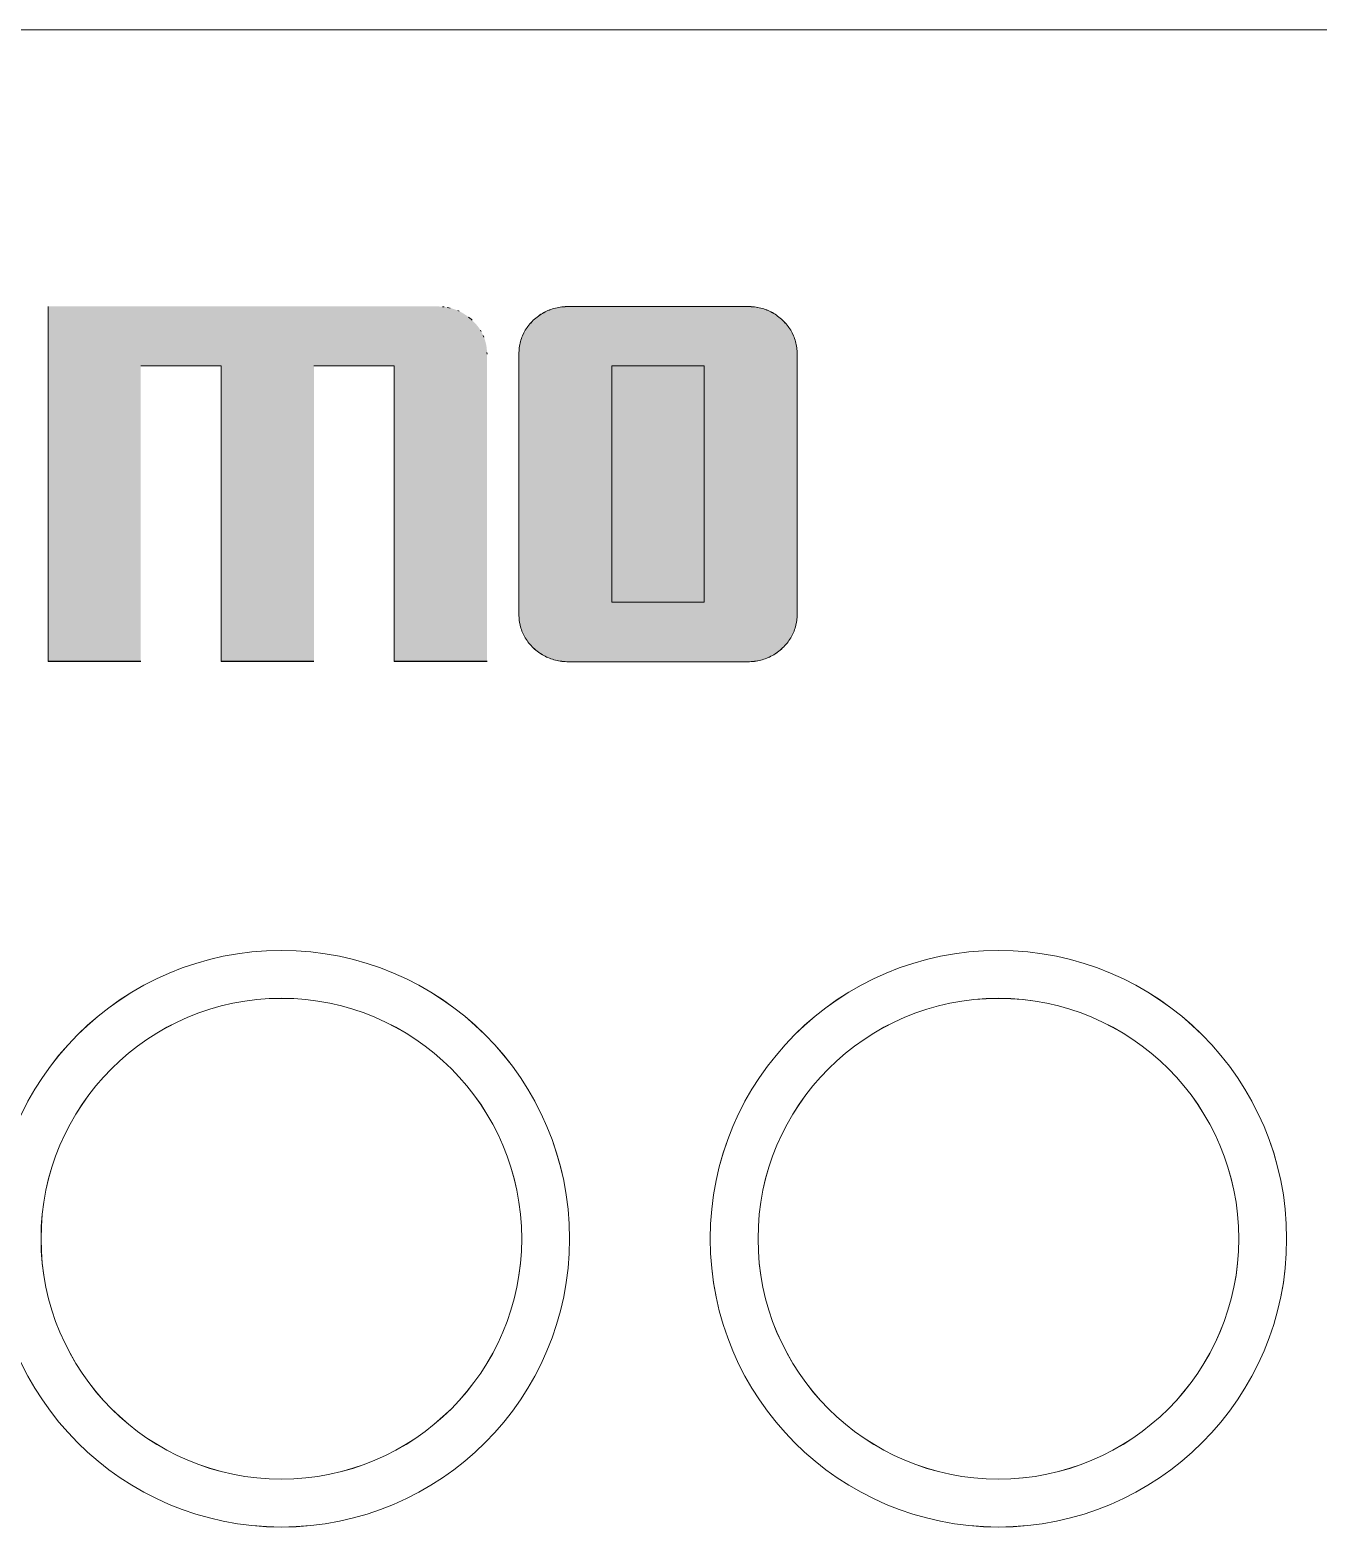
# Model space of a CAD drawing. Header units: millimetres. Extents: x 1359 to 3577, y 1333 to 3557.
# Drawn here: x 3087.07 to 3096.16, y 3298.36 to 3308.93 of the extents above; entities that cross this region are included whole.
import ezdxf
from ezdxf.xclip import XClip

# ---------------------------------------------------------------- set-up
doc = ezdxf.new("R2010")
doc.units = ezdxf.units.MM
doc.header["$XCLIPFRAME"] = 2
doc.layers.add('000-PI-Oprema', color=30, linetype='Continuous', lineweight=5)
doc.layers.add('002-PI-Kabelska kanalica', color=150, linetype='Continuous')

# ---------------------------------------------------------------- blocks, each defined once
blk = doc.blocks.new('MF127361_65')
at = {"true_color": 0x231f20}
blk.add_hatch(color=250, dxfattribs=at).paths.add_polyline_path([(143.3082099914551, 195.9500549316406), (144.0589211099678, 195.9500549316406), (144.0589211099678, 194.9922632952531), (143.3082099914551, 194.9922632952531)])
blk = doc.blocks.new('MF127231_61')
at = {"true_color": 0x231f20}
blk.add_hatch(color=250, dxfattribs=at).paths.add_polyline_path([(142.0375080532498, 195.948289320204), (143.2221358451579, 195.948289320204), (143.2221358451579, 194.9904976838165), (142.0375080532498, 194.9904976838165)])
blk = doc.blocks.new('westermo switch - SDI-862-SM-SC30')
at = {"layer": '000-PI-Oprema', "linetype": 'ByBlock', "lineweight": 0}
for points in [[(26.35050761516322, -1.951572351070354), (26.35050761516322, -4.457155271862575), (27.00482007389655, -4.457155271862575), (27.00482007389655, -2.369630959430651), (27.57238308270462, -2.369630959430651), (27.57238308270462, -4.457155271862575), (28.22669554143795, -4.457155271862575), (28.22669554143795, -2.369630959430651), (28.79425855024601, -2.369630959430651), (28.79425855024601, -4.457155271862575), (29.44949391877162, -4.457155271862575), (29.44949391877162, -2.28657295613084), (29.44931133434875, -2.274993928993354), (29.44876384810777, -2.26355950046127), (29.44785186069203, -2.252270071076055), (29.44657577268663, -2.241126041379175), (29.44493598476402, -2.230127811919374), (29.4429328974802, -2.219275783223566), (29.44056691147853, -2.208570355847769), (29.43783842740231, -2.19801193033345), (29.43474784580758, -2.187600907207525), (29.43129556736676, -2.177337687040563), (29.42748199266498, -2.167222670337651), (29.42330752231646, -2.157256257662084), (29.41877255696454, -2.147438849562604), (29.41387749722344, -2.137770846558851), (29.40862274364918, -2.128252649214119), (29.40300869691418, -2.118884658048046), (29.39703575763269, -2.109667273609375), (29.39070432641893, -2.100600896461401), (29.38401480385801, -2.091685927116487), (29.37696759062237, -2.082922766123374), (29.36956308729714, -2.074311814038083), (29.36180169446743, -2.065853471387527), (29.35368381280568, -2.057548138727725), (29.34520984286792, -2.049396216585592), (29.33660124038579, -2.041484691049845), (29.32784843898844, -2.033900815244124), (29.31895143864676, -2.02664539025136), (29.30991023936076, -2.019719217190868), (29.30072484118864, -2.013123097152857), (29.29139524407219, -2.006857831234811), (29.28192144804052, -2.00092422052694), (29.27230345306452, -1.995323066148558), (29.2625412591733, -1.990055169175321), (29.25263486636686, -1.985121330719267), (29.24258427461609, -1.980522351863328), (29.2323894839501, -1.976259033726819), (29.22205049436889, -1.972332177392673), (29.21156730587245, -1.96874258396565), (29.20093991840258, -1.965491054543236), (29.1901683320466, -1.962578390222916), (29.17925254677539, -1.960005392094899), (29.16819256255985, -1.957772861271224), (29.15698837939999, -1.955881598842097), (29.14563999735401, -1.954332405912282), (29.1341474163637, -1.953126083557436), (29.12251063645817, -1.952263432911423), (29.11072965760832, -1.9517452550499), (29.09880447984324, -1.951572351070354)], [(26.35054231091635, -1.951901568801986), (26.35054231091635, -4.457484489594208), (27.00485476964968, -4.457484489594208), (27.00485476964968, -2.369960177162284), (27.57241777845775, -2.369960177162284), (27.57241777845775, -4.457484489594208), (28.22673023719108, -4.457484489594208), (28.22673023719108, -2.369960177162284), (28.79429324599914, -2.369960177162284), (28.79429324599914, -4.457484489594208), (29.44952861452475, -4.457484489594208), (29.44952861452475, -2.286902173862472), (29.44934603010188, -2.275323146724986), (29.4487985438609, -2.263888718192902), (29.44788655644516, -2.252599288807687), (29.44661046843976, -2.241455259110808), (29.44497068051714, -2.230457029651006), (29.44296759323333, -2.219605000955198), (29.44060160723166, -2.208899573579401), (29.43787312315544, -2.198341148065083), (29.43478254156071, -2.187930124939157), (29.43133026311989, -2.177666904772195), (29.42751668841811, -2.167551888069283), (29.42334221806959, -2.157585475393716), (29.41880725271767, -2.147768067294237), (29.41391219297657, -2.138100064290484), (29.4086574394023, -2.128581866945751), (29.40304339266731, -2.119213875779678), (29.39707045338582, -2.109996491341008), (29.39073902217206, -2.100930114193034), (29.38404949961114, -2.092015144848119), (29.3770022863755, -2.083251983855007), (29.36959778305027, -2.074641031769715), (29.36183639022056, -2.066182689119159), (29.35371850855881, -2.057877356459358), (29.34524453862105, -2.049725434317224), (29.33663593613892, -2.041813908781478), (29.32788313474157, -2.034230032975756), (29.31898613439989, -2.026974607982993), (29.30994493511389, -2.020048434922501), (29.30075953694177, -2.013452314884489), (29.29142993982532, -2.007187048966443), (29.28195614379365, -2.001253438258573), (29.27233814881765, -1.99565228388019), (29.26257595492643, -1.990384386906953), (29.25266956211999, -1.985450548450899), (29.24261897036922, -1.980851569594961), (29.23242417970323, -1.976588251458452), (29.22208519012202, -1.972661395124305), (29.21160200162558, -1.969071801697282), (29.20097461415571, -1.965820272274868), (29.19020302779973, -1.962907607954548), (29.17928724252852, -1.960334609826532), (29.16822725831298, -1.958102079002856), (29.15702307515312, -1.95621081657373), (29.14567469310714, -1.954661623643915), (29.13418211211683, -1.953455301289068), (29.1225453322113, -1.952592650643055), (29.11076435336145, -1.952074472781533), (29.09883917559637, -1.951901568801986)]]:
    blk.add_hatch(color=0, dxfattribs=at).paths.add_polyline_path(points)
h = blk.add_hatch(color=0, dxfattribs=at)
h.paths.add_polyline_path([(30.0249915974855, -1.952079296876036), (30.01295113857486, -1.952252200848307), (30.00105527817504, -1.952770378709829), (29.98930441672564, -1.953633029363118), (29.9776989548991, -1.954839351703413), (29.96623929316411, -1.956388544640504), (29.9549258320767, -1.958279807076906), (29.94375897222199, -1.960512337900582), (29.93273911409779, -1.963085336021322), (29.92186665828922, -1.965998000341642), (29.9111420053232, -1.969249529771332), (29.90056555578485, -1.972839123191079), (29.89013771017198, -1.976765979532502), (29.87985886904062, -1.981029297669011), (29.86972943294677, -1.985628276510397), (29.85974980244646, -1.990562114973727), (29.8499203780957, -1.995830011939688), (29.84024156042142, -2.001431166332623), (29.83071375000873, -2.007364777025941), (29.82133734732633, -2.013630042951263), (29.81211275298847, -2.020226162989275), (29.80304036755115, -2.027152336057043), (29.79412059151218, -2.034407761035254), (29.78535382542759, -2.041991636855528), (29.7767404698825, -2.049903162391274), (29.76838179721381, -2.058161096916592), (29.76037881273078, -2.066554817734868), (29.75273151643341, -2.075085526506882), (29.74543990837992, -2.08375442486431), (29.73850398848299, -2.092562714497035), (29.73192375680082, -2.101511597022181), (29.72569921330432, -2.110602274122357), (29.71983035802259, -2.119835947443789), (29.71431719095563, -2.129213818639982), (29.70915971207432, -2.13873708936444), (29.70435792137869, -2.14840696126339), (29.69991181889782, -2.158224636012164), (29.69582140460261, -2.16819131525699), (29.69208667852217, -2.178308200644096), (29.6887076406274, -2.188576493834262), (29.68568429091829, -2.198997396488267), (29.68301662942395, -2.209572110245063), (29.68070465614437, -2.220301836772705), (29.67874837105046, -2.231187777724699), (29.67714777414221, -2.242231134747271), (29.67590286544873, -2.253433109508478), (29.67501364494092, -2.264794903654547), (29.67448011264787, -2.276317718838982), (29.67430226856959, -2.288002756722562), (29.67430226856959, -4.122661695109855), (29.67448011264787, -4.134240728701116), (29.67501364494092, -4.145675162850239), (29.67590286544873, -4.15696459703031), (29.67714777414221, -4.168108630714414), (29.67874837105046, -4.179106863404741), (29.68070465614437, -4.189958894567098), (29.68301662942395, -4.200664323667297), (29.68568429091829, -4.21122275020025), (29.6887076406274, -4.221633773639041), (29.69208667852217, -4.231896993478586), (29.69582140460261, -4.242012009177415), (29.69991181889782, -4.251978420230444), (29.70435792137869, -4.26179582610348), (29.70915971207432, -4.271463826276886), (29.71431719095563, -4.280982020238298), (29.71983035802259, -4.290350007460802), (29.72569921330432, -4.299567387432035), (29.73192375680082, -4.308633759625081), (29.73850398848299, -4.317548723520304), (29.74543990837992, -4.326311878590786), (29.75273151643341, -4.334922824324167), (29.76037881273078, -4.343381160200806), (29.76838179721381, -4.351686485686514), (29.7767404698825, -4.359838400283479), (29.78535382542759, -4.367855881471769), (29.79412059151218, -4.375527685944689), (29.80304036755115, -4.38285421441833), (29.81211275298847, -4.389835867608781), (29.82133734732633, -4.396473046232131), (29.83071375000873, -4.402766150989919), (29.84024156042142, -4.408715582598234), (29.8499203780957, -4.414321741765889), (29.85974980244646, -4.419585029208974), (29.86972943294677, -4.424505845636304), (29.87985886904062, -4.429084591763967), (29.89013771017198, -4.433321668300778), (29.90056555578485, -4.437217475955549), (29.9111420053232, -4.440772415437095), (29.92186665828922, -4.443986887468782), (29.93273911409779, -4.446861292752146), (29.94375897222199, -4.449396032010554), (29.9549258320767, -4.451591505938268), (29.96623929316411, -4.453448115273204), (29.9776989548991, -4.454966260695073), (29.98930441672564, -4.456146342934517), (30.00105527817504, -4.456988762700348), (30.01295113857486, -4.457493920708657), (30.0249915974855, -4.457662217660982), (31.29116464479011, -4.457662217660982), (31.30297919892473, -4.457493920708657), (31.31465876722359, -4.456988762700348), (31.32620294921799, -4.456146342934517), (31.3376113443228, -4.454966260695073), (31.34888355212752, -4.453448115273204), (31.36001917201793, -4.451591505938268), (31.37101780349622, -4.449396032010554), (31.38187904603546, -4.446861292752146), (31.39260249916697, -4.443986887468782), (31.40318776230561, -4.440772415437095), (31.41363443495356, -4.437217475955549), (31.42394211661303, -4.433321668300778), (31.434110406728, -4.429084591763967), (31.44413890480064, -4.424505845636304), (31.45402721027494, -4.419585029208974), (31.46377492268221, -4.414321741765889), (31.4733816414664, -4.408715582598234), (31.48284696612973, -4.402766150989919), (31.49217049611616, -4.396473046232131), (31.50135183092789, -4.389835867608781), (31.5103905700671, -4.38285421441833), (31.51928631297778, -4.375527685944689), (31.52803865916212, -4.367855881471769), (31.5366472080641, -4.359838400283479), (31.54500588099472, -4.351686485686514), (31.55300886629266, -4.343381160200806), (31.56065616384149, -4.334922824324167), (31.56794777364121, -4.326311878590786), (31.57488369563362, -4.317548723520304), (31.5814639297314, -4.308633759625081), (31.58768847593456, -4.299567387432035), (31.59355733415578, -4.290350007460802), (31.59907050439506, -4.280982020238298), (31.60422798656509, -4.271463826276886), (31.60902978063677, -4.26179582610348), (31.6134758865519, -4.251978420230444), (31.61756630428135, -4.242012009177415), (31.62130103373784, -4.231896993478586), (31.62468007492134, -4.221633773639041), (31.62770342774456, -4.21122275020025), (31.63037109217839, -4.200664323667297), (31.63268306819373, -4.189958894567098), (31.63463935573236, -4.179106863404741), (31.63623995473608, -4.168108630714414), (31.63748486511759, -4.15696459703031), (31.63837408690597, -4.145675162850239), (31.63890762001392, -4.134240728701116), (31.63908546438324, -4.122661695109855), (31.63908546438324, -2.288002756722562), (31.63890762001392, -2.276317718838982), (31.63837408690597, -2.264794903654547), (31.63748486511759, -2.253433109508478), (31.63623995473608, -2.242231134747271), (31.63463935573236, -2.231187777724699), (31.63268306819373, -2.220301836772705), (31.63037109217839, -2.209572110245063), (31.62770342774456, -2.198997396488267), (31.62468007492134, -2.188576493834262), (31.62130103373784, -2.178308200644096), (31.61756630428135, -2.16819131525699), (31.6134758865519, -2.158224636012164), (31.60902978063677, -2.14840696126339), (31.60422798656509, -2.13873708936444), (31.59907050439506, -2.129213818639982), (31.59355733415578, -2.119835947443789), (31.58768847593456, -2.110602274122357), (31.5814639297314, -2.101511597022181), (31.57488369563362, -2.092562714497035), (31.56794777364121, -2.08375442486431), (31.56065616384149, -2.075085526506882), (31.55300886629266, -2.066554817734868), (31.54500588099472, -2.058161096916592), (31.5366472080641, -2.049903162391274), (31.52803865916212, -2.041991636855528), (31.51928631297778, -2.034407761035254), (31.5103905700671, -2.027152336057043), (31.50135183092789, -2.020226162989275), (31.49217049611616, -2.013630042951263), (31.48284696612973, -2.007364777025941), (31.4733816414664, -2.001431166332623), (31.46377492268221, -1.995830011939688), (31.45402721027494, -1.990562114973727), (31.44413890480064, -1.985628276510397), (31.434110406728, -1.981029297669011), (31.42394211661303, -1.976765979532502), (31.41363443495356, -1.972839123191079), (31.40318776230561, -1.969249529771332), (31.39260249916697, -1.965998000341642), (31.38187904603546, -1.963085336021322), (31.37101780349622, -1.960512337900582), (31.36001917201793, -1.958279807076906), (31.34888355212752, -1.956388544640504), (31.3376113443228, -1.954839351703413), (31.32620294921799, -1.953633029363118), (31.31465876722359, -1.952770378709829), (31.30297919892473, -1.952252200848307), (31.29116464479011, -1.952079296876036)])
h.paths.add_polyline_path([(30.32953760959208, -2.370137905229058), (30.98477292314055, -2.370137905229058), (30.98477292314055, -4.038680919540639), (30.32953760959208, -4.038680919540639)])
h = blk.add_hatch(color=0, dxfattribs=at)
h.paths.add_polyline_path([(30.02502629323862, -1.952408514607669), (30.01298583432799, -1.952581418579939), (30.00108997392817, -1.953099596441461), (29.98933911247877, -1.953962247094751), (29.97773365065223, -1.955168569435045), (29.96627398891724, -1.956717762372136), (29.95496052782983, -1.958609024808538), (29.94379366797511, -1.960841555632214), (29.93277380985091, -1.963414553752955), (29.92190135404235, -1.966327218073275), (29.91117670107633, -1.969578747502965), (29.90060025153798, -1.973168340922712), (29.89017240592511, -1.977095197264134), (29.87989356479375, -1.981358515400643), (29.8697641286999, -1.985957494242029), (29.85978449819959, -1.99089133270536), (29.84995507384883, -1.996159229671321), (29.84027625617455, -2.001760384064255), (29.83074844576186, -2.007693994757574), (29.82137204307946, -2.013959260682896), (29.8121474487416, -2.020555380720907), (29.80307506330428, -2.027481553788675), (29.79415528726531, -2.034736978766887), (29.78538852118072, -2.04232085458716), (29.77677516563563, -2.050232380122907), (29.76841649296694, -2.058490314648225), (29.76041350848391, -2.066884035466501), (29.75276621218654, -2.075414744238515), (29.74547460413305, -2.084083642595942), (29.73853868423612, -2.092891932228667), (29.73195845255395, -2.101840814753814), (29.72573390905745, -2.110931491853989), (29.71986505377572, -2.120165165175422), (29.71435188670876, -2.129543036371615), (29.70919440782745, -2.139066307096073), (29.70439261713182, -2.148736178995023), (29.69994651465095, -2.158553853743797), (29.69585610035574, -2.168520532988623), (29.6921213742753, -2.178637418375729), (29.68874233638053, -2.188905711565894), (29.68571898667142, -2.199326614219899), (29.68305132517708, -2.209901327976695), (29.6807393518975, -2.220631054504338), (29.67878306680359, -2.231516995456332), (29.67718246989534, -2.242560352478904), (29.67593756120186, -2.253762327240111), (29.67504834069405, -2.265124121386179), (29.674514808401, -2.276646936570614), (29.67433696432272, -2.288331974454195), (29.67433696432272, -4.122990912841487), (29.674514808401, -4.134569946432748), (29.67504834069405, -4.146004380581871), (29.67593756120186, -4.157293814761942), (29.67718246989534, -4.168437848446047), (29.67878306680359, -4.179436081136373), (29.6807393518975, -4.190288112298731), (29.68305132517708, -4.20099354139893), (29.68571898667142, -4.211551967931882), (29.68874233638053, -4.221962991370674), (29.6921213742753, -4.232226211210218), (29.69585610035574, -4.242341226909048), (29.69994651465095, -4.252307637962076), (29.70439261713182, -4.262125043835113), (29.70919440782745, -4.271793044008518), (29.71435188670876, -4.281311237969931), (29.71986505377572, -4.290679225192434), (29.72573390905745, -4.299896605163667), (29.73195845255395, -4.308962977356714), (29.73853868423612, -4.317877941251936), (29.74547460413305, -4.326641096322419), (29.75276621218654, -4.335252042055799), (29.76041350848391, -4.343710377932439), (29.76841649296694, -4.352015703418147), (29.77677516563563, -4.360167618015112), (29.78538852118072, -4.368185099203401), (29.79415528726531, -4.375856903676322), (29.80307506330428, -4.383183432149963), (29.8121474487416, -4.390165085340413), (29.82137204307946, -4.396802263963764), (29.83074844576186, -4.403095368721551), (29.84027625617455, -4.409044800329866), (29.84995507384883, -4.414650959497521), (29.85978449819959, -4.419914246940607), (29.8697641286999, -4.424835063367937), (29.87989356479375, -4.4294138094956), (29.89017240592511, -4.43365088603241), (29.90060025153798, -4.437546693687182), (29.91117670107633, -4.441101633168728), (29.92190135404235, -4.444316105200414), (29.93277380985091, -4.447190510483779), (29.94379366797511, -4.449725249742187), (29.95496052782983, -4.4519207236699), (29.96627398891724, -4.453777333004837), (29.97773365065223, -4.455295478426706), (29.98933911247877, -4.456475560666149), (30.00108997392817, -4.457317980431981), (30.01298583432799, -4.45782313844029), (30.02502629323862, -4.457991435392614), (31.29119934054324, -4.457991435392614), (31.30301389467786, -4.45782313844029), (31.31469346297672, -4.457317980431981), (31.32623764497112, -4.456475560666149), (31.33764604007592, -4.455295478426706), (31.34891824788065, -4.453777333004837), (31.36005386777106, -4.4519207236699), (31.37105249924934, -4.449725249742187), (31.38191374178859, -4.447190510483779), (31.3926371949201, -4.444316105200414), (31.40322245805874, -4.441101633168728), (31.41366913070669, -4.437546693687182), (31.42397681236616, -4.43365088603241), (31.43414510248112, -4.4294138094956), (31.44417360055377, -4.424835063367937), (31.45406190602807, -4.419914246940607), (31.46380961843533, -4.414650959497521), (31.47341633721953, -4.409044800329866), (31.48288166188286, -4.403095368721551), (31.49220519186929, -4.396802263963764), (31.50138652668102, -4.390165085340413), (31.51042526582023, -4.383183432149963), (31.51932100873091, -4.375856903676322), (31.52807335491525, -4.368185099203401), (31.53668190381723, -4.360167618015112), (31.54504057674785, -4.352015703418147), (31.55304356204579, -4.343710377932439), (31.56069085959462, -4.335252042055799), (31.56798246939434, -4.326641096322419), (31.57491839138675, -4.317877941251936), (31.58149862548453, -4.308962977356714), (31.58772317168768, -4.299896605163667), (31.5935920299089, -4.290679225192434), (31.59910520014819, -4.281311237969931), (31.60426268231822, -4.271793044008518), (31.6090644763899, -4.262125043835113), (31.61351058230503, -4.252307637962076), (31.61760100003448, -4.242341226909048), (31.62133572949097, -4.232226211210218), (31.62471477067447, -4.221962991370674), (31.62773812349769, -4.211551967931882), (31.63040578793152, -4.20099354139893), (31.63271776394686, -4.190288112298731), (31.63467405148549, -4.179436081136373), (31.63627465048921, -4.168437848446047), (31.63751956087071, -4.157293814761942), (31.6384087826591, -4.146004380581871), (31.63894231576705, -4.134569946432748), (31.63912016013637, -4.122990912841487), (31.63912016013637, -2.288331974454195), (31.63894231576705, -2.276646936570614), (31.6384087826591, -2.265124121386179), (31.63751956087071, -2.253762327240111), (31.63627465048921, -2.242560352478904), (31.63467405148549, -2.231516995456332), (31.63271776394686, -2.220631054504338), (31.63040578793152, -2.209901327976695), (31.62773812349769, -2.199326614219899), (31.62471477067447, -2.188905711565894), (31.62133572949097, -2.178637418375729), (31.61760100003448, -2.168520532988623), (31.61351058230503, -2.158553853743797), (31.6090644763899, -2.148736178995023), (31.60426268231822, -2.139066307096073), (31.59910520014819, -2.129543036371615), (31.5935920299089, -2.120165165175422), (31.58772317168768, -2.110931491853989), (31.58149862548453, -2.101840814753814), (31.57491839138675, -2.092891932228667), (31.56798246939434, -2.084083642595942), (31.56069085959462, -2.075414744238515), (31.55304356204579, -2.066884035466501), (31.54504057674785, -2.058490314648225), (31.53668190381723, -2.050232380122907), (31.52807335491525, -2.04232085458716), (31.51932100873091, -2.034736978766887), (31.51042526582023, -2.027481553788675), (31.50138652668102, -2.020555380720907), (31.49220519186929, -2.013959260682896), (31.48288166188286, -2.007693994757574), (31.47341633721953, -2.001760384064255), (31.46380961843533, -1.996159229671321), (31.45406190602807, -1.99089133270536), (31.44417360055377, -1.985957494242029), (31.43414510248112, -1.981358515400643), (31.42397681236616, -1.977095197264134), (31.41366913070669, -1.973168340922712), (31.40322245805874, -1.969578747502965), (31.3926371949201, -1.966327218073275), (31.38191374178859, -1.963414553752955), (31.37105249924934, -1.960841555632214), (31.36005386777106, -1.958609024808538), (31.34891824788065, -1.956717762372136), (31.33764604007592, -1.955168569435045), (31.32623764497112, -1.953962247094751), (31.31469346297672, -1.953099596441461), (31.30301389467786, -1.952581418579939), (31.29119934054324, -1.952408514607669)])
h.paths.add_polyline_path([(30.32957230534521, -2.37046712296069), (30.98480761889368, -2.37046712296069), (30.98480761889368, -4.039010137272271), (30.32957230534521, -4.039010137272271)])
at = {"layer": '000-PI-Oprema', "color": 0, "linetype": 'ByBlock', "lineweight": 0}
for p, q in [((47.03831798094325, 0), (-0.0001971455931197852, 0)), ((47.03835267669638, -0.0003292177316325251), (-0.000162449839990586, -0.0003292177316325251)), ((47.03835267669638, -0.0003292177316325251), (-0.000162449839990586, -0.0003292177316325251))]:
    blk.add_line(p, q, dxfattribs=at)
at = {"layer": '000-PI-Oprema', "color": 0, "linetype": 'ByBlock', "lineweight": 0, "ltscale": 0.25}
for centre, radius in [((27.99783583062526, -8.530985316618171), 2.034654665596243), ((27.99787052637839, -8.531314534349804), 2.034654665596243), ((33.05943510959332, -8.531045840947627), 2.034654665596243), ((33.05946980534645, -8.53137505867926), 2.034654665596243), ((27.99783583062526, -8.530985316618171), 1.696692265721726), ((27.99787052637839, -8.531314534349804), 1.696692265721726), ((33.05943510959332, -8.531045840947627), 1.696692265721726), ((33.05946980534645, -8.53137505867926), 1.696692265721726)]:
    blk.add_circle(centre, radius, dxfattribs=at)
at = {"layer": '000-PI-Oprema', "color": 0, "linetype": 'ByBlock', "lineweight": 0}
ref = blk.add_blockref('MF127231_61', (-345.2196979431319, -514.552071903483), dxfattribs=dict(at, xscale=2.616, yscale=2.616, zscale=2.616))
XClip(ref).set_block_clipping_path([(142.0375080532498, 195.9479448106554), (142.0375080532498, 194.9908542209201), (142.2876219855414, 194.9908542209201), (142.2876219855414, 195.7881354437934), (142.5049321492513, 195.7881354437934), (142.5049321492513, 194.9908542209201), (142.7550568474664, 194.9908542209201), (142.7550568474664, 195.7881354437934), (142.9720117357042, 195.7881354437934), (142.9720117357042, 194.9908542209201), (143.2221364339193, 194.9908542209201), (143.2221364339193, 195.819894917806), (143.2220666485559, 195.8243612807474), (143.2218573921502, 195.8287657396293), (143.2215088142289, 195.8331087430318), (143.2210210643188, 195.8373907395352), (143.2203942919464, 195.8416121777193), (143.2196286466387, 195.8457735061646), (143.2187242779221, 195.849875173451), (143.2176813353237, 195.8539176281588), (143.2164999683698, 195.857901318868), (143.2151803265874, 195.8618266941589), (143.2137225595031, 195.8656942026115), (143.2121268166436, 195.869504292806), (143.2103932475357, 195.8732574133225), (143.208522001706, 195.8769540127413), (143.2065132286814, 195.8805945396423), (143.2043670779884, 195.8841794426059), (143.2020836991538, 195.887709170212), (143.1996632417043, 195.8911841710409), (143.1971058551667, 195.8946048936726), (143.1944116890676, 195.8979717866874), (143.1915808929338, 195.9012852986654), (143.1886136162919, 195.9045458781867), (143.1855100086687, 195.9077539738314), (143.1822702195909, 195.9109100341797), (143.1789775190837, 195.9139327930202), (143.1756266667029, 195.9168268187056), (143.1722182745735, 195.9195921205812), (143.1687529548206, 195.9222287079925), (143.165231319569, 195.9247365902849), (143.1616539809439, 195.9271157768038), (143.1580215510702, 195.9293662768946), (143.1543346420728, 195.9314880999028), (143.1505938660767, 195.9334812551737), (143.146799835207, 195.9353457520528), (143.1429531615887, 195.9370815998856), (143.1390544573466, 195.9386888080173), (143.1351043346058, 195.9401673857935), (143.1311034054913, 195.9415173425596), (143.1270522821281, 195.942738687661), (143.1229515766411, 195.943831430443), (143.1188019011553, 195.9447955802513), (143.1146038677958, 195.945631146431), (143.1103580886874, 195.9463381383277), (143.1060651759552, 195.9469165652868), (143.1017257417242, 195.9473664366537), (143.0973403981193, 195.9476877617738), (143.0929097572656, 195.9478805499926), (143.088434431288, 195.9479448106554)])
ref = blk.add_blockref('MF127231_61', (-345.2196632473788, -514.5524011212146), dxfattribs=dict(at, xscale=2.616, yscale=2.616, zscale=2.616))
XClip(ref).set_block_clipping_path([(142.0375080532498, 195.9479448106554), (142.0375080532498, 194.9908542209201), (142.2876219855414, 194.9908542209201), (142.2876219855414, 195.7881354437934), (142.5049321492513, 195.7881354437934), (142.5049321492513, 194.9908542209201), (142.7550568474664, 194.9908542209201), (142.7550568474664, 195.7881354437934), (142.9720117357042, 195.7881354437934), (142.9720117357042, 194.9908542209201), (143.2221364339193, 194.9908542209201), (143.2221364339193, 195.819894917806), (143.2220666485559, 195.8243612807474), (143.2218573921502, 195.8287657396293), (143.2215088142289, 195.8331087430318), (143.2210210643188, 195.8373907395352), (143.2203942919464, 195.8416121777193), (143.2196286466387, 195.8457735061646), (143.2187242779221, 195.849875173451), (143.2176813353237, 195.8539176281588), (143.2164999683698, 195.857901318868), (143.2151803265874, 195.8618266941589), (143.2137225595031, 195.8656942026115), (143.2121268166436, 195.869504292806), (143.2103932475357, 195.8732574133225), (143.208522001706, 195.8769540127413), (143.2065132286814, 195.8805945396423), (143.2043670779884, 195.8841794426059), (143.2020836991538, 195.887709170212), (143.1996632417043, 195.8911841710409), (143.1971058551667, 195.8946048936726), (143.1944116890676, 195.8979717866874), (143.1915808929338, 195.9012852986654), (143.1886136162919, 195.9045458781867), (143.1855100086687, 195.9077539738314), (143.1822702195909, 195.9109100341797), (143.1789775190837, 195.9139327930202), (143.1756266667029, 195.9168268187056), (143.1722182745735, 195.9195921205812), (143.1687529548206, 195.9222287079925), (143.165231319569, 195.9247365902849), (143.1616539809439, 195.9271157768038), (143.1580215510702, 195.9293662768946), (143.1543346420728, 195.9314880999028), (143.1505938660767, 195.9334812551737), (143.146799835207, 195.9353457520528), (143.1429531615887, 195.9370815998856), (143.1390544573466, 195.9386888080173), (143.1351043346058, 195.9401673857935), (143.1311034054913, 195.9415173425596), (143.1270522821281, 195.942738687661), (143.1229515766411, 195.943831430443), (143.1188019011553, 195.9447955802513), (143.1146038677958, 195.945631146431), (143.1103580886874, 195.9463381383277), (143.1060651759552, 195.9469165652868), (143.1017257417242, 195.9473664366537), (143.0973403981193, 195.9476877617738), (143.0929097572656, 195.9478805499926), (143.088434431288, 195.9479448106554)])
ref = blk.add_blockref('MF127361_65', (-345.2196979431319, -514.552071903483), dxfattribs=dict(at, xscale=2.616, yscale=2.616, zscale=2.616))
XClip(ref).set_block_clipping_path([(143.4422672695584, 195.9479448106554), (143.4376246146214, 195.9478805499926), (143.4330438637439, 195.9476877617738), (143.4285245683458, 195.9473664366537), (143.424066279847, 195.9469165652868), (143.4196685496672, 195.9463381383277), (143.4153309292264, 195.945631146431), (143.4110529699443, 195.9447955802513), (143.406834223241, 195.9438314304431), (143.4026742405362, 195.942738687661), (143.3985725732497, 195.9415173425596), (143.3945287728015, 195.9401673857935), (143.3905423906114, 195.9386888080173), (143.3866129780993, 195.9370815998855), (143.382740086685, 195.9353457520529), (143.3789232677884, 195.9334812551737), (143.3751620728293, 195.9314880999028), (143.3714560532276, 195.9293662768946), (143.3678047604031, 195.9271157768038), (143.3642077457758, 195.9247365902849), (143.3606645607654, 195.9222287079925), (143.3571747567919, 195.9195921205812), (143.353737885275, 195.9168268187056), (143.3503534976347, 195.9139327930202), (143.3470211452908, 195.9109100341797), (143.343868270173, 195.9077522277955), (143.340847772924, 195.9045390871817), (143.337959812416, 195.9012704534663), (143.335204547521, 195.8979461677771), (143.3325821371113, 195.894566071242), (143.3300927400589, 195.8911300049888), (143.327736515236, 195.8876378101454), (143.3255136215147, 195.8840893278397), (143.3234242177672, 195.8804843991995), (143.3214684628655, 195.8768228653527), (143.3196465156819, 195.8731045674272), (143.3179585350885, 195.8693293465509), (143.3164046799573, 195.8654970438515), (143.3149851091605, 195.861607500457), (143.3136999815703, 195.8576605574953), (143.3125494560587, 195.8536560560941), (143.311533691498, 195.8495938373814), (143.3106528467603, 195.8454737424851), (143.3099070807176, 195.8412956125329), (143.3092965522421, 195.8370592886528), (143.308821420206, 195.8327646119727), (143.3084818434814, 195.8284114236204), (143.3082779809403, 195.8239995647237), (143.3082099914551, 195.8195288764106), (143.3082099914551, 195.1178705851237), (143.3082779809404, 195.1135270879715), (143.3084818434814, 195.1092281778163), (143.308821420206, 195.1049744808012), (143.3092965522421, 195.1007666230693), (143.3099070807176, 195.0966052307637), (143.3106528467603, 195.0924909300274), (143.311533691498, 195.0884243470038), (143.3125494560587, 195.0844061078358), (143.3136999815702, 195.0804368386666), (143.3149851091605, 195.0765171656393), (143.3164046799572, 195.072647714897), (143.3179585350885, 195.0688291125827), (143.3196465156819, 195.0650619848398), (143.3214684628655, 195.0613469578111), (143.3234242177672, 195.05768465764), (143.3255136215147, 195.0540757104693), (143.327736515236, 195.0505207424424), (143.3300927400589, 195.0470203797023), (143.3325821371113, 195.043575248392), (143.335204547521, 195.0401859746548), (143.337959812416, 195.0368531846338), (143.340847772924, 195.033577504472), (143.343868270173, 195.0303595603126), (143.3470211452908, 195.0271999782986), (143.3503534976347, 195.0241753659498), (143.353737885275, 195.0212759915693), (143.3571747567919, 195.0185021635559), (143.3606645607654, 195.0158541903084), (143.3642077457758, 195.0133323802257), (143.3678047604031, 195.0109370417065), (143.3714560532275, 195.0086684831499), (143.3751620728293, 195.0065270129546), (143.3789232677884, 195.0045129395194), (143.382740086685, 195.0026265712432), (143.3866129780993, 195.0008682165249), (143.3905423906114, 194.9992381837633), (143.3945287728015, 194.9977367813573), (143.3985725732497, 194.9963643177056), (143.4026742405362, 194.9951211012072), (143.406834223241, 194.9940074402609), (143.4110529699443, 194.9930236432656), (143.4153309292263, 194.99217001862), (143.4196685496672, 194.991446874723), (143.424066279847, 194.9908545199736), (143.4285245683458, 194.9903932627705), (143.4330438637439, 194.9900634115125), (143.4376246146214, 194.9898652745986), (143.4422672695584, 194.9897991604275), (143.9262816535102, 194.9897991604275), (143.9307569537879, 194.9898652745986), (143.9351874147423, 194.9900634115125), (143.939572270049, 194.9903932627705), (143.9439107533836, 194.9908545199736), (143.9482020984216, 194.991446874723), (143.9524455388387, 194.99217001862), (143.9566403083105, 194.9930236432656), (143.9607856405125, 194.9940074402609), (143.9648807691204, 194.9951211012072), (143.9689249278096, 194.9963643177056), (143.9729173502559, 194.9977367813572), (143.9768572701348, 194.9992381837633), (143.980743921122, 195.0008682165249), (143.9845765368929, 195.0026265712432), (143.9883543511232, 195.0045129395194), (143.9920765974885, 195.0065270129545), (143.9957425096644, 195.0086684831499), (143.9993513213264, 195.0109370417065), (144.0029022661502, 195.0133323802256), (144.0063945778113, 195.0158541903084), (144.0098274899854, 195.0185021635559), (144.013200236348, 195.0212759915694), (144.0165120505747, 195.0241753659499), (144.0197621663412, 195.0271999782986), (144.0229575716849, 195.0303595603125), (144.0260169497733, 195.033577504472), (144.0289403052793, 195.0368531846338), (144.0317276428757, 195.0401859746549), (144.0343789672349, 195.043575248392), (144.0368942830298, 195.0470203797022), (144.0392735949331, 195.0505207424424), (144.0415169076174, 195.0540757104693), (144.0436242257555, 195.05768465764), (144.0455955540202, 195.0613469578111), (144.0474308970841, 195.0650619848398), (144.0491302596198, 195.0688291125827), (144.0506936463003, 195.072647714897), (144.052121061798, 195.0765171656393), (144.0534125107858, 195.0804368386667), (144.0545679979364, 195.0844061078358), (144.0555875279224, 195.0884243470038), (144.0564711054166, 195.0924909300275), (144.0572187350917, 195.0966052307636), (144.0578304216205, 195.1007666230693), (144.0583061696755, 195.1049744808012), (144.0586459839295, 195.1092281778163), (144.0588498690553, 195.1135270879715), (144.0589178297255, 195.1178705851237), (144.0589178297255, 195.8195288764106), (144.0588498690553, 195.8239995647237), (144.0586459839295, 195.8284114236204), (144.0583061696755, 195.8327646119727), (144.0578304216205, 195.8370592886529), (144.0572187350917, 195.8412956125329), (144.0564711054166, 195.845473742485), (144.0555875279224, 195.8495938373814), (144.0545679979363, 195.8536560560941), (144.0534125107858, 195.8576605574952), (144.052121061798, 195.861607500457), (144.0506936463002, 195.8654970438515), (144.0491302596198, 195.8693293465508), (144.047430897084, 195.8731045674272), (144.0455955540202, 195.8768228653527), (144.0436242257556, 195.8804843991995), (144.0415169076174, 195.8840893278397), (144.0392735949331, 195.8876378101454), (144.0368942830298, 195.8911300049888), (144.0343789672349, 195.894566071242), (144.0317276428757, 195.8979461677771), (144.0289403052794, 195.9012704534663), (144.0260169497734, 195.9045390871817), (144.0229575716848, 195.9077522277955), (144.0197621663412, 195.9109100341797), (144.0165120505747, 195.9139327930202), (144.013200236348, 195.9168268187056), (144.0098274899854, 195.9195921205812), (144.0063945778113, 195.9222287079925), (144.0029022661502, 195.9247365902849), (143.9993513213264, 195.9271157768038), (143.9957425096644, 195.9293662768946), (143.9920765974885, 195.9314880999028), (143.9883543511232, 195.9334812551737), (143.9845765368929, 195.9353457520528), (143.980743921122, 195.9370815998856), (143.9768572701348, 195.9386888080173), (143.9729173502559, 195.9401673857935), (143.9689249278096, 195.9415173425596), (143.9648807691204, 195.942738687661), (143.9607856405125, 195.943831430443), (143.9566403083105, 195.9447955802513), (143.9524455388387, 195.945631146431), (143.9482020984216, 195.9463381383277), (143.9439107533836, 195.9469165652868), (143.939572270049, 195.9473664366537), (143.9351874147423, 195.9476877617738), (143.9307569537879, 195.9478805499926), (143.9262816535102, 195.9479448106554)])
ref = blk.add_blockref('MF127361_65', (-345.2196632473788, -514.5524011212146), dxfattribs=dict(at, xscale=2.616, yscale=2.616, zscale=2.616))
XClip(ref).set_block_clipping_path([(143.4422672695584, 195.9479448106554), (143.4376246146214, 195.9478805499926), (143.4330438637439, 195.9476877617738), (143.4285245683458, 195.9473664366537), (143.424066279847, 195.9469165652868), (143.4196685496672, 195.9463381383277), (143.4153309292264, 195.945631146431), (143.4110529699443, 195.9447955802513), (143.406834223241, 195.9438314304431), (143.4026742405362, 195.942738687661), (143.3985725732497, 195.9415173425596), (143.3945287728015, 195.9401673857935), (143.3905423906114, 195.9386888080173), (143.3866129780993, 195.9370815998855), (143.382740086685, 195.9353457520529), (143.3789232677884, 195.9334812551737), (143.3751620728293, 195.9314880999028), (143.3714560532276, 195.9293662768946), (143.3678047604031, 195.9271157768038), (143.3642077457758, 195.9247365902849), (143.3606645607654, 195.9222287079925), (143.3571747567919, 195.9195921205812), (143.353737885275, 195.9168268187056), (143.3503534976347, 195.9139327930202), (143.3470211452908, 195.9109100341797), (143.343868270173, 195.9077522277955), (143.340847772924, 195.9045390871817), (143.337959812416, 195.9012704534663), (143.335204547521, 195.8979461677771), (143.3325821371113, 195.894566071242), (143.3300927400589, 195.8911300049888), (143.327736515236, 195.8876378101454), (143.3255136215147, 195.8840893278397), (143.3234242177672, 195.8804843991995), (143.3214684628655, 195.8768228653527), (143.3196465156819, 195.8731045674272), (143.3179585350885, 195.8693293465509), (143.3164046799573, 195.8654970438515), (143.3149851091605, 195.861607500457), (143.3136999815703, 195.8576605574953), (143.3125494560587, 195.8536560560941), (143.311533691498, 195.8495938373814), (143.3106528467603, 195.8454737424851), (143.3099070807176, 195.8412956125329), (143.3092965522421, 195.8370592886528), (143.308821420206, 195.8327646119727), (143.3084818434814, 195.8284114236204), (143.3082779809403, 195.8239995647237), (143.3082099914551, 195.8195288764106), (143.3082099914551, 195.1178705851237), (143.3082779809404, 195.1135270879715), (143.3084818434814, 195.1092281778163), (143.308821420206, 195.1049744808012), (143.3092965522421, 195.1007666230693), (143.3099070807176, 195.0966052307637), (143.3106528467603, 195.0924909300274), (143.311533691498, 195.0884243470038), (143.3125494560587, 195.0844061078358), (143.3136999815702, 195.0804368386666), (143.3149851091605, 195.0765171656393), (143.3164046799572, 195.072647714897), (143.3179585350885, 195.0688291125827), (143.3196465156819, 195.0650619848398), (143.3214684628655, 195.0613469578111), (143.3234242177672, 195.05768465764), (143.3255136215147, 195.0540757104693), (143.327736515236, 195.0505207424424), (143.3300927400589, 195.0470203797023), (143.3325821371113, 195.043575248392), (143.335204547521, 195.0401859746548), (143.337959812416, 195.0368531846338), (143.340847772924, 195.033577504472), (143.343868270173, 195.0303595603126), (143.3470211452908, 195.0271999782986), (143.3503534976347, 195.0241753659498), (143.353737885275, 195.0212759915693), (143.3571747567919, 195.0185021635559), (143.3606645607654, 195.0158541903084), (143.3642077457758, 195.0133323802257), (143.3678047604031, 195.0109370417065), (143.3714560532275, 195.0086684831499), (143.3751620728293, 195.0065270129546), (143.3789232677884, 195.0045129395194), (143.382740086685, 195.0026265712432), (143.3866129780993, 195.0008682165249), (143.3905423906114, 194.9992381837633), (143.3945287728015, 194.9977367813573), (143.3985725732497, 194.9963643177056), (143.4026742405362, 194.9951211012072), (143.406834223241, 194.9940074402609), (143.4110529699443, 194.9930236432656), (143.4153309292263, 194.99217001862), (143.4196685496672, 194.991446874723), (143.424066279847, 194.9908545199736), (143.4285245683458, 194.9903932627705), (143.4330438637439, 194.9900634115125), (143.4376246146214, 194.9898652745986), (143.4422672695584, 194.9897991604275), (143.9262816535102, 194.9897991604275), (143.9307569537879, 194.9898652745986), (143.9351874147423, 194.9900634115125), (143.939572270049, 194.9903932627705), (143.9439107533836, 194.9908545199736), (143.9482020984216, 194.991446874723), (143.9524455388387, 194.99217001862), (143.9566403083105, 194.9930236432656), (143.9607856405125, 194.9940074402609), (143.9648807691204, 194.9951211012072), (143.9689249278096, 194.9963643177056), (143.9729173502559, 194.9977367813572), (143.9768572701348, 194.9992381837633), (143.980743921122, 195.0008682165249), (143.9845765368929, 195.0026265712432), (143.9883543511232, 195.0045129395194), (143.9920765974885, 195.0065270129545), (143.9957425096644, 195.0086684831499), (143.9993513213264, 195.0109370417065), (144.0029022661502, 195.0133323802256), (144.0063945778113, 195.0158541903084), (144.0098274899854, 195.0185021635559), (144.013200236348, 195.0212759915694), (144.0165120505747, 195.0241753659499), (144.0197621663412, 195.0271999782986), (144.0229575716849, 195.0303595603125), (144.0260169497733, 195.033577504472), (144.0289403052793, 195.0368531846338), (144.0317276428757, 195.0401859746549), (144.0343789672349, 195.043575248392), (144.0368942830298, 195.0470203797022), (144.0392735949331, 195.0505207424424), (144.0415169076174, 195.0540757104693), (144.0436242257555, 195.05768465764), (144.0455955540202, 195.0613469578111), (144.0474308970841, 195.0650619848398), (144.0491302596198, 195.0688291125827), (144.0506936463003, 195.072647714897), (144.052121061798, 195.0765171656393), (144.0534125107858, 195.0804368386667), (144.0545679979364, 195.0844061078358), (144.0555875279224, 195.0884243470038), (144.0564711054166, 195.0924909300275), (144.0572187350917, 195.0966052307636), (144.0578304216205, 195.1007666230693), (144.0583061696755, 195.1049744808012), (144.0586459839295, 195.1092281778163), (144.0588498690553, 195.1135270879715), (144.0589178297255, 195.1178705851237), (144.0589178297255, 195.8195288764106), (144.0588498690553, 195.8239995647237), (144.0586459839295, 195.8284114236204), (144.0583061696755, 195.8327646119727), (144.0578304216205, 195.8370592886529), (144.0572187350917, 195.8412956125329), (144.0564711054166, 195.845473742485), (144.0555875279224, 195.8495938373814), (144.0545679979363, 195.8536560560941), (144.0534125107858, 195.8576605574952), (144.052121061798, 195.861607500457), (144.0506936463002, 195.8654970438515), (144.0491302596198, 195.8693293465508), (144.047430897084, 195.8731045674272), (144.0455955540202, 195.8768228653527), (144.0436242257556, 195.8804843991995), (144.0415169076174, 195.8840893278397), (144.0392735949331, 195.8876378101454), (144.0368942830298, 195.8911300049888), (144.0343789672349, 195.894566071242), (144.0317276428757, 195.8979461677771), (144.0289403052794, 195.9012704534663), (144.0260169497734, 195.9045390871817), (144.0229575716848, 195.9077522277955), (144.0197621663412, 195.9109100341797), (144.0165120505747, 195.9139327930202), (144.013200236348, 195.9168268187056), (144.0098274899854, 195.9195921205812), (144.0063945778113, 195.9222287079925), (144.0029022661502, 195.9247365902849), (143.9993513213264, 195.9271157768038), (143.9957425096644, 195.9293662768946), (143.9920765974885, 195.9314880999028), (143.9883543511232, 195.9334812551737), (143.9845765368929, 195.9353457520528), (143.980743921122, 195.9370815998856), (143.9768572701348, 195.9386888080173), (143.9729173502559, 195.9401673857935), (143.9689249278096, 195.9415173425596), (143.9648807691204, 195.942738687661), (143.9607856405125, 195.943831430443), (143.9566403083105, 195.9447955802513), (143.9524455388387, 195.945631146431), (143.9482020984216, 195.9463381383277), (143.9439107533836, 195.9469165652868), (143.939572270049, 195.9473664366537), (143.9351874147423, 195.9476877617738), (143.9307569537879, 195.9478805499926), (143.9262816535102, 195.9479448106554)])
ref = blk.add_blockref('MF127361_65', (-345.2196979431319, -514.552071903483), dxfattribs=dict(at, xscale=2.616, yscale=2.616, zscale=2.616))
XClip(ref).set_block_clipping_path([(143.5586791992188, 195.1503131906192), (143.8084458673994, 195.7881354437934)])
ref = blk.add_blockref('MF127361_65', (-345.2196632473788, -514.5524011212146), dxfattribs=dict(at, xscale=2.616, yscale=2.616, zscale=2.616))
XClip(ref).set_block_clipping_path([(143.5586791992188, 195.1503131906192), (143.8084458673994, 195.7881354437934)])

msp = doc.modelspace()

# ---------------------------------------------------------------- block references
at = {"layer": '002-PI-Kabelska kanalica', "color": 0, "linetype": 'ByBlock', "lineweight": 0}
msp.add_blockref('westermo switch - SDI-862-SM-SC30', (3060.847090275363, 3308.928269487918), dxfattribs=at)

doc.saveas('drawing.dxf')
